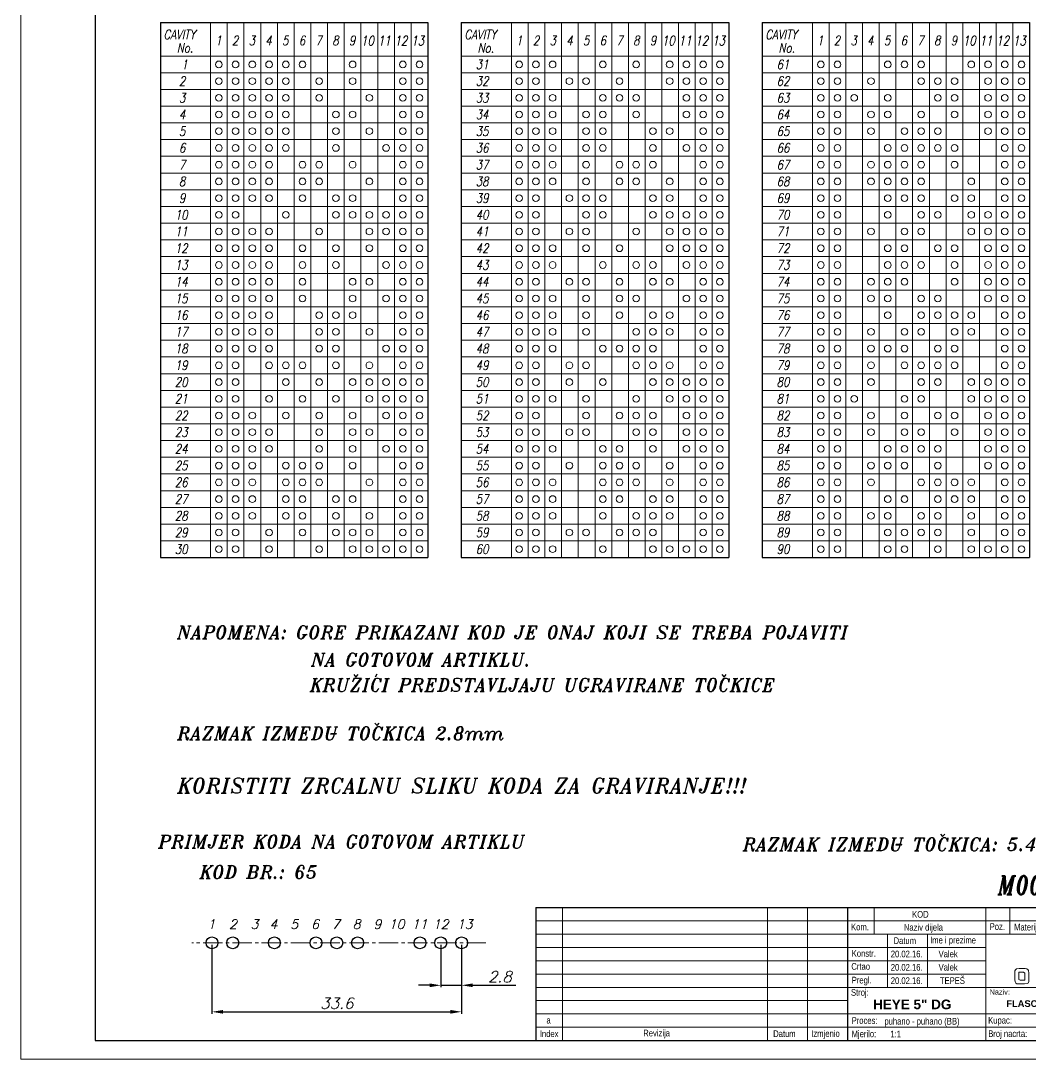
# Model space of a CAD drawing. Extents: x 62 to 476, y 19 to 439.
# Drawn here: x 62.2 to 334, y 19 to 298.5 of the extents above; entities that cross this region are included whole.
import ezdxf

# ---------------------------------------------------------------- set-up
doc = ezdxf.new("R2010")
doc.units = 0
doc.header["$LTSCALE"] = 7
doc.header["$MEASUREMENT"] = 0
doc.linetypes.add('CENTER2', pattern=[1.125, 0.75, -0.125, 0.125, -0.125])
doc.layers.get('0').update_dxf_attribs({"linetype": 'CONTINUOUS', "lineweight": 15})
for name, color, linetype, lineweight in [('1', 1, 'CENTER2', 15), ('3', 3, 'CONTINUOUS', 30), ('8', 253, 'CONTINUOUS', 15)]:
    doc.layers.add(name, color=color, linetype=linetype, lineweight=lineweight)
doc.styles.add('ITALICT', font='ITALICT.shx', dxfattribs={"width": 0.8, "height": 3})
doc.styles.add('NEW', font='italict.shx', dxfattribs={"height": 3})
doc.styles.get("Standard").update_dxf_attribs({"font": 'isocp.shx', "height": 3})
doc.styles.add('style2', font='swissc.ttf')
doc.dimstyles.get("Standard").update_dxf_attribs({"dimtxt": 3, "dimasz": 3, "dimexe": 0.5, "dimexo": 0.5, "dimgap": 0.8, "dimtad": 1, "dimdsep": 46, "dimtxsty": 'NEW', "dimcen": 0.09, "dimazin": 2, "dimtfac": 1, "dimtmove": 0, "dimatfit": 3, "dimfxl": 1, "dimtolj": 1, "dimtzin": 0, "dimarcsym": 0})

# ---------------------------------------------------------------- blocks, each defined once
blk = doc.blocks.new('*D10')
at = {"color": 0, "lineweight": -2, "transparency": 16777216}
for p, q in [((113.68, 49.78), (113.68, 31.22)), ((180.88, 49.78), (180.88, 31.22)), ((116.68, 31.72), (177.88, 31.72))]:
    blk.add_line(p, q, dxfattribs=at)
at = {"color": 0, "transparency": 16777216}
for points in [[(116.68, 32.22), (116.68, 31.22), (113.68, 31.72)], [(177.88, 32.22), (177.88, 31.22), (180.88, 31.72)]]:
    blk.add_solid(points, dxfattribs=at)
at = {"color": 0, "transparency": 16777216, "insert": (147.28, 34.02), "char_height": 3, "attachment_point": 5, "style": 'NEW'}
blk.add_mtext('\\A1;33.6', dxfattribs=at)
blk = doc.blocks.new('*D11')
at = {"color": 0, "lineweight": -2, "transparency": 16777216}
for p, q in [((175.28, 49.78), (175.28, 38.36)), ((180.88, 49.78), (180.88, 38.36)), ((172.28, 38.86), (169.28, 38.86)), ((175.28, 38.86), (180.88, 38.86)), ((183.88, 38.86), (195.48, 38.86))]:
    blk.add_line(p, q, dxfattribs=at)
at = {"color": 0, "transparency": 16777216}
for points in [[(172.28, 39.36), (172.28, 38.36), (175.28, 38.86)], [(183.88, 39.36), (183.88, 38.36), (180.88, 38.86)]]:
    blk.add_solid(points, dxfattribs=at)
at = {"color": 0, "transparency": 16777216, "insert": (191.18, 41.16), "char_height": 3, "attachment_point": 5, "style": 'NEW'}
blk.add_mtext('\\A1;2.8', dxfattribs=at)

msp = doc.modelspace()

# ---------------------------------------------------------------- linework, layer by layer
for p, q in [((62.216, 438.958), (62.216, 18.958)), ((145.58, 106.425), (145.666, 106.674)), ((145.58, 106.425), (147.091, 106.425)), ((145.623, 106.549), (147.131, 106.549)), ((145.666, 106.674), (147.17, 106.674)), ((147.17, 106.674), (147.091, 106.425)), ((297.801, 76.618), (297.887, 76.867)), ((297.801, 76.618), (299.312, 76.618)), ((297.844, 76.742), (299.351, 76.742)), ((297.887, 76.867), (299.391, 76.867)), ((299.391, 76.867), (299.312, 76.618)), ((208.067, 59.834), (208.067, 23.958)), ((263.203, 59.834), (263.203, 23.958)), ((273.966, 59.834), (273.966, 23.958)), ((291.904, 59.834), (291.904, 52.659)), ((322.04, 59.834), (322.04, 23.958)), ((328.498, 59.834), (328.498, 52.659)), ((200.891, 56.246), (354.216, 56.246)), ((354.216, 52.659), (200.891, 52.659)), ((295.492, 52.659), (295.492, 38.308)), ((306.255, 52.659), (306.255, 38.308)), ((200.891, 49.071), (322.04, 49.071)), ((200.891, 45.483), (322.04, 45.483)), ((200.891, 41.896), (322.04, 41.896)), ((200.891, 38.308), (354.216, 38.308)), ((284.729, 34.721), (200.891, 34.721)), ((200.891, 31.133), (354.216, 31.133)), ((200.891, 27.545), (354.216, 27.545)), ((62.216, 18.958), (359.216, 18.958))]:
    msp.add_line(p, q)
for centre in [(115.553, 286.732), (120.053, 286.732), (124.553, 286.732), (129.053, 286.732), (133.553, 286.732), (138.053, 286.732), (151.553, 286.732), (165.053, 286.732), (169.553, 286.732), (196.391, 286.732), (200.891, 286.732), (205.391, 286.732), (218.891, 286.732), (227.891, 286.732), (236.891, 286.732), (241.391, 286.732), (245.891, 286.732), (250.391, 286.732), (277.59, 286.732), (282.09, 286.732), (295.59, 286.732), (300.09, 286.732), (304.59, 286.732), (318.09, 286.732), (322.59, 286.732), (327.09, 286.732), (331.59, 286.732), (115.553, 282.232), (120.053, 282.232), (124.553, 282.232), (129.053, 282.232), (133.553, 282.232), (142.553, 282.232), (151.553, 282.232), (165.053, 282.232), (169.553, 282.232), (196.391, 282.232), (200.891, 282.232), (209.891, 282.232), (214.391, 282.232), (223.391, 282.232), (236.891, 282.232), (241.391, 282.232), (245.891, 282.232), (250.391, 282.232), (277.59, 282.232), (282.09, 282.232), (291.09, 282.232), (304.59, 282.232), (309.09, 282.232), (313.59, 282.232), (322.59, 282.232), (327.09, 282.232), (331.59, 282.232), (115.553, 277.732), (120.053, 277.732), (124.553, 277.732), (129.053, 277.732), (133.553, 277.732), (142.553, 277.732), (156.053, 277.732), (165.053, 277.732), (169.553, 277.732), (196.391, 277.732), (200.891, 277.732), (205.391, 277.732), (218.891, 277.732), (223.391, 277.732), (227.891, 277.732), (241.391, 277.732), (245.891, 277.732), (250.391, 277.732), (277.59, 277.732), (282.09, 277.732), (286.59, 277.732), (295.59, 277.732), (309.09, 277.732), (313.59, 277.732), (322.59, 277.732), (327.09, 277.732), (331.59, 277.732), (115.553, 273.232), (120.053, 273.232), (124.553, 273.232), (129.053, 273.232), (133.553, 273.232), (147.053, 273.232), (151.553, 273.232), (165.053, 273.232), (169.553, 273.232), (196.391, 273.232), (200.891, 273.232), (205.391, 273.232), (214.391, 273.232), (218.891, 273.232), (227.891, 273.232), (241.391, 273.232), (245.891, 273.232), (250.391, 273.232), (277.59, 273.232), (282.09, 273.232), (291.09, 273.232), (295.59, 273.232), (304.59, 273.232), (313.59, 273.232), (322.59, 273.232), (327.09, 273.232), (331.59, 273.232), (115.553, 268.732), (120.053, 268.732), (124.553, 268.732), (129.053, 268.732), (133.553, 268.732), (147.053, 268.732), (156.053, 268.732), (165.053, 268.732), (169.553, 268.732), (196.391, 268.732), (200.891, 268.732), (205.391, 268.732), (214.391, 268.732), (218.891, 268.732), (232.391, 268.732), (236.891, 268.732), (245.891, 268.732), (250.391, 268.732), (277.59, 268.732), (282.09, 268.732), (291.09, 268.732), (300.09, 268.732), (304.59, 268.732), (309.09, 268.732), (322.59, 268.732), (327.09, 268.732), (331.59, 268.732), (115.553, 264.232), (120.053, 264.232), (124.553, 264.232), (129.053, 264.232), (133.553, 264.232), (147.053, 264.232), (160.553, 264.232), (165.053, 264.232), (169.553, 264.232), (196.391, 264.232), (200.891, 264.232), (205.391, 264.232), (214.391, 264.232), (218.891, 264.232), (232.391, 264.232), (241.391, 264.232), (245.891, 264.232), (250.391, 264.232), (277.59, 264.232), (282.09, 264.232), (295.59, 264.232), (300.09, 264.232), (304.59, 264.232), (309.09, 264.232), (313.59, 264.232), (327.09, 264.232), (331.59, 264.232), (115.553, 259.732), (120.053, 259.732), (124.553, 259.732), (129.053, 259.732), (138.053, 259.732), (142.553, 259.732), (151.553, 259.732), (165.053, 259.732), (169.553, 259.732), (196.391, 259.732), (200.891, 259.732), (205.391, 259.732), (214.391, 259.732), (223.391, 259.732), (227.891, 259.732), (232.391, 259.732), (245.891, 259.732), (250.391, 259.732), (277.59, 259.732), (282.09, 259.732), (291.09, 259.732), (295.59, 259.732), (300.09, 259.732), (304.59, 259.732), (313.59, 259.732), (327.09, 259.732), (331.59, 259.732), (115.553, 255.232), (120.053, 255.232), (124.553, 255.232), (129.053, 255.232), (138.053, 255.232), (142.553, 255.232), (156.053, 255.232), (165.053, 255.232), (169.553, 255.232), (196.391, 255.232), (200.891, 255.232), (205.391, 255.232), (214.391, 255.232), (223.391, 255.232), (227.891, 255.232), (236.891, 255.232), (245.891, 255.232), (250.391, 255.232), (277.59, 255.232), (282.09, 255.232), (291.09, 255.232), (295.59, 255.232), (300.09, 255.232), (304.59, 255.232), (318.09, 255.232), (327.09, 255.232), (331.59, 255.232), (115.553, 250.732), (120.053, 250.732), (124.553, 250.732), (129.053, 250.732), (138.053, 250.732), (147.053, 250.732), (151.553, 250.732), (165.053, 250.732), (169.553, 250.732), (196.391, 250.732), (200.891, 250.732), (209.891, 250.732), (214.391, 250.732), (218.891, 250.732), (232.391, 250.732), (236.891, 250.732), (245.891, 250.732), (250.391, 250.732), (277.59, 250.732), (282.09, 250.732), (295.59, 250.732), (300.09, 250.732), (304.59, 250.732), (313.59, 250.732), (318.09, 250.732), (327.09, 250.732), (331.59, 250.732), (115.553, 246.232), (120.053, 246.232), (133.553, 246.232), (147.053, 246.232), (151.553, 246.232), (156.053, 246.232), (160.553, 246.232), (165.053, 246.232), (169.553, 246.232), (196.391, 246.232), (200.891, 246.232), (214.391, 246.232), (218.891, 246.232), (232.391, 246.232), (236.891, 246.232), (241.391, 246.232), (245.891, 246.232), (250.391, 246.232), (277.59, 246.232), (282.09, 246.232), (295.59, 246.232), (304.59, 246.232), (309.09, 246.232), (318.09, 246.232), (322.59, 246.232), (327.09, 246.232), (331.59, 246.232), (115.553, 241.732), (120.053, 241.732), (124.553, 241.732), (129.053, 241.732), (142.553, 241.732), (156.053, 241.732), (160.553, 241.732), (165.053, 241.732), (169.553, 241.732), (196.391, 241.732), (200.891, 241.732), (209.891, 241.732), (214.391, 241.732), (227.891, 241.732), (236.891, 241.732), (241.391, 241.732), (245.891, 241.732), (250.391, 241.732), (277.59, 241.732), (282.09, 241.732), (291.09, 241.732), (300.09, 241.732), (304.59, 241.732), (318.09, 241.732), (322.59, 241.732), (327.09, 241.732), (331.59, 241.732), (115.553, 237.232), (120.053, 237.232), (124.553, 237.232), (129.053, 237.232), (138.053, 237.232), (147.053, 237.232), (156.053, 237.232), (165.053, 237.232), (169.553, 237.232), (196.391, 237.232), (200.891, 237.232), (205.391, 237.232), (214.391, 237.232), (223.391, 237.232), (236.891, 237.232), (241.391, 237.232), (245.891, 237.232), (250.391, 237.232), (277.59, 237.232), (282.09, 237.232), (295.59, 237.232), (300.09, 237.232), (309.09, 237.232), (313.59, 237.232), (322.59, 237.232), (327.09, 237.232), (331.59, 237.232), (115.553, 232.732), (120.053, 232.732), (124.553, 232.732), (129.053, 232.732), (138.053, 232.732), (147.053, 232.732), (160.553, 232.732), (165.053, 232.732), (169.553, 232.732), (196.391, 232.732), (200.891, 232.732), (205.391, 232.732), (218.891, 232.732), (227.891, 232.732), (232.391, 232.732), (241.391, 232.732), (245.891, 232.732), (250.391, 232.732), (277.59, 232.732), (282.09, 232.732), (295.59, 232.732), (300.09, 232.732), (304.59, 232.732), (313.59, 232.732), (322.59, 232.732), (327.09, 232.732), (331.59, 232.732), (115.553, 228.232), (120.053, 228.232), (124.553, 228.232), (129.053, 228.232), (138.053, 228.232), (151.553, 228.232), (156.053, 228.232), (165.053, 228.232), (169.553, 228.232), (196.391, 228.232), (200.891, 228.232), (209.891, 228.232), (214.391, 228.232), (223.391, 228.232), (232.391, 228.232), (236.891, 228.232), (245.891, 228.232), (250.391, 228.232), (277.59, 228.232), (282.09, 228.232), (291.09, 228.232), (295.59, 228.232), (300.09, 228.232), (313.59, 228.232), (322.59, 228.232), (327.09, 228.232), (331.59, 228.232), (115.553, 223.732), (120.053, 223.732), (124.553, 223.732), (129.053, 223.732), (138.053, 223.732), (151.553, 223.732), (160.553, 223.732), (165.053, 223.732), (169.553, 223.732), (196.391, 223.732), (200.891, 223.732), (205.391, 223.732), (214.391, 223.732), (223.391, 223.732), (227.891, 223.732), (241.391, 223.732), (245.891, 223.732), (250.391, 223.732), (277.59, 223.732), (282.09, 223.732), (291.09, 223.732), (295.59, 223.732), (304.59, 223.732), (309.09, 223.732), (322.59, 223.732), (327.09, 223.732), (331.59, 223.732), (115.553, 219.232), (120.053, 219.232), (124.553, 219.232), (129.053, 219.232), (142.553, 219.232), (147.053, 219.232), (151.553, 219.232), (165.053, 219.232), (169.553, 219.232), (196.391, 219.232), (200.891, 219.232), (205.391, 219.232), (214.391, 219.232), (223.391, 219.232), (232.391, 219.232), (236.891, 219.232), (245.891, 219.232), (250.391, 219.232), (277.59, 219.232), (282.09, 219.232), (295.59, 219.232), (304.59, 219.232), (309.09, 219.232), (313.59, 219.232), (318.09, 219.232), (327.09, 219.232), (331.59, 219.232), (115.553, 214.732), (120.053, 214.732), (124.553, 214.732), (129.053, 214.732), (142.553, 214.732), (147.053, 214.732), (156.053, 214.732), (165.053, 214.732), (169.553, 214.732), (196.391, 214.732), (200.891, 214.732), (205.391, 214.732), (214.391, 214.732), (227.891, 214.732), (232.391, 214.732), (236.891, 214.732), (245.891, 214.732), (250.391, 214.732), (277.59, 214.732), (282.09, 214.732), (291.09, 214.732), (300.09, 214.732), (304.59, 214.732), (313.59, 214.732), (318.09, 214.732), (327.09, 214.732), (331.59, 214.732), (115.553, 210.232), (120.053, 210.232), (124.553, 210.232), (129.053, 210.232), (142.553, 210.232), (147.053, 210.232), (160.553, 210.232), (165.053, 210.232), (169.553, 210.232), (196.391, 210.232), (200.891, 210.232), (205.391, 210.232), (218.891, 210.232), (223.391, 210.232), (227.891, 210.232), (232.391, 210.232), (245.891, 210.232), (250.391, 210.232), (277.59, 210.232), (282.09, 210.232), (291.09, 210.232), (295.59, 210.232), (300.09, 210.232), (309.09, 210.232), (313.59, 210.232), (327.09, 210.232), (331.59, 210.232), (115.553, 205.732), (120.053, 205.732), (129.053, 205.732), (133.553, 205.732), (138.053, 205.732), (147.053, 205.732), (156.053, 205.732), (165.053, 205.732), (169.553, 205.732), (196.391, 205.732), (200.891, 205.732), (209.891, 205.732), (214.391, 205.732), (227.891, 205.732), (232.391, 205.732), (236.891, 205.732), (245.891, 205.732), (250.391, 205.732), (277.59, 205.732), (282.09, 205.732), (291.09, 205.732), (300.09, 205.732), (304.59, 205.732), (309.09, 205.732), (313.59, 205.732), (327.09, 205.732), (331.59, 205.732), (115.553, 201.232), (120.053, 201.232), (133.553, 201.232), (142.553, 201.232), (151.553, 201.232), (156.053, 201.232), (160.553, 201.232), (165.053, 201.232), (169.553, 201.232), (196.391, 201.232), (200.891, 201.232), (209.891, 201.232), (218.891, 201.232), (232.391, 201.232), (236.891, 201.232), (241.391, 201.232), (245.891, 201.232), (250.391, 201.232), (277.59, 201.232), (282.09, 201.232), (291.09, 201.232), (304.59, 201.232), (309.09, 201.232), (318.09, 201.232), (322.59, 201.232), (327.09, 201.232), (331.59, 201.232), (115.553, 196.732), (120.053, 196.732), (129.053, 196.732), (138.053, 196.732), (147.053, 196.732), (156.053, 196.732), (160.553, 196.732), (165.053, 196.732), (169.553, 196.732), (196.391, 196.732), (200.891, 196.732), (205.391, 196.732), (214.391, 196.732), (227.891, 196.732), (236.891, 196.732), (241.391, 196.732), (245.891, 196.732), (250.391, 196.732), (277.59, 196.732), (282.09, 196.732), (286.59, 196.732), (300.09, 196.732), (304.59, 196.732), (318.09, 196.732), (322.59, 196.732), (327.09, 196.732), (331.59, 196.732), (115.553, 192.232), (120.053, 192.232), (124.553, 192.232), (133.553, 192.232), (142.553, 192.232), (151.553, 192.232), (160.553, 192.232), (165.053, 192.232), (169.553, 192.232), (196.391, 192.232), (200.891, 192.232), (214.391, 192.232), (223.391, 192.232), (227.891, 192.232), (232.391, 192.232), (241.391, 192.232), (245.891, 192.232), (250.391, 192.232), (277.59, 192.232), (282.09, 192.232), (291.09, 192.232), (300.09, 192.232), (309.09, 192.232), (313.59, 192.232), (322.59, 192.232), (327.09, 192.232), (331.59, 192.232), (115.553, 187.732), (120.053, 187.732), (124.553, 187.732), (129.053, 187.732), (142.553, 187.732), (151.553, 187.732), (156.053, 187.732), (165.053, 187.732), (169.553, 187.732), (196.391, 187.732), (200.891, 187.732), (209.891, 187.732), (214.391, 187.732), (227.891, 187.732), (232.391, 187.732), (241.391, 187.732), (245.891, 187.732), (250.391, 187.732), (277.59, 187.732), (282.09, 187.732), (291.09, 187.732), (300.09, 187.732), (304.59, 187.732), (313.59, 187.732), (322.59, 187.732), (327.09, 187.732), (331.59, 187.732), (115.553, 183.232), (120.053, 183.232), (124.553, 183.232), (129.053, 183.232), (142.553, 183.232), (151.553, 183.232), (160.553, 183.232), (165.053, 183.232), (169.553, 183.232), (196.391, 183.232), (200.891, 183.232), (205.391, 183.232), (218.891, 183.232), (223.391, 183.232), (232.391, 183.232), (241.391, 183.232), (245.891, 183.232), (250.391, 183.232), (277.59, 183.232), (282.09, 183.232), (295.59, 183.232), (300.09, 183.232), (304.59, 183.232), (309.09, 183.232), (322.59, 183.232), (327.09, 183.232), (331.59, 183.232), (115.553, 178.732), (120.053, 178.732), (124.553, 178.732), (133.553, 178.732), (138.053, 178.732), (142.553, 178.732), (151.553, 178.732), (165.053, 178.732), (169.553, 178.732), (196.391, 178.732), (200.891, 178.732), (209.891, 178.732), (218.891, 178.732), (223.391, 178.732), (227.891, 178.732), (236.891, 178.732), (245.891, 178.732), (250.391, 178.732), (277.59, 178.732), (282.09, 178.732), (291.09, 178.732), (295.59, 178.732), (300.09, 178.732), (309.09, 178.732), (322.59, 178.732), (327.09, 178.732), (331.59, 178.732), (115.553, 174.232), (120.053, 174.232), (124.553, 174.232), (133.553, 174.232), (138.053, 174.232), (142.553, 174.232), (156.053, 174.232), (165.053, 174.232), (169.553, 174.232), (196.391, 174.232), (200.891, 174.232), (205.391, 174.232), (218.891, 174.232), (223.391, 174.232), (227.891, 174.232), (236.891, 174.232), (245.891, 174.232), (250.391, 174.232), (277.59, 174.232), (282.09, 174.232), (291.09, 174.232), (304.59, 174.232), (309.09, 174.232), (313.59, 174.232), (318.09, 174.232), (327.09, 174.232), (331.59, 174.232), (115.553, 169.732), (120.053, 169.732), (124.553, 169.732), (133.553, 169.732), (138.053, 169.732), (147.053, 169.732), (151.553, 169.732), (165.053, 169.732), (169.553, 169.732), (196.391, 169.732), (200.891, 169.732), (205.391, 169.732), (218.891, 169.732), (223.391, 169.732), (232.391, 169.732), (236.891, 169.732), (245.891, 169.732), (250.391, 169.732), (277.59, 169.732), (282.09, 169.732), (295.59, 169.732), (300.09, 169.732), (309.09, 169.732), (313.59, 169.732), (318.09, 169.732), (327.09, 169.732), (331.59, 169.732), (115.553, 165.232), (120.053, 165.232), (124.553, 165.232), (133.553, 165.232), (138.053, 165.232), (147.053, 165.232), (156.053, 165.232), (165.053, 165.232), (169.553, 165.232), (196.391, 165.232), (200.891, 165.232), (205.391, 165.232), (218.891, 165.232), (227.891, 165.232), (232.391, 165.232), (236.891, 165.232), (245.891, 165.232), (250.391, 165.232), (277.59, 165.232), (282.09, 165.232), (291.09, 165.232), (295.59, 165.232), (304.59, 165.232), (309.09, 165.232), (318.09, 165.232), (327.09, 165.232), (331.59, 165.232), (115.553, 160.732), (120.053, 160.732), (129.053, 160.732), (138.053, 160.732), (147.053, 160.732), (151.553, 160.732), (156.053, 160.732), (165.053, 160.732), (169.553, 160.732), (196.391, 160.732), (200.891, 160.732), (209.891, 160.732), (214.391, 160.732), (223.391, 160.732), (227.891, 160.732), (232.391, 160.732), (245.891, 160.732), (250.391, 160.732), (277.59, 160.732), (282.09, 160.732), (295.59, 160.732), (300.09, 160.732), (304.59, 160.732), (309.09, 160.732), (318.09, 160.732), (327.09, 160.732), (331.59, 160.732), (115.553, 156.232), (120.053, 156.232), (129.053, 156.232), (142.553, 156.232), (151.553, 156.232), (156.053, 156.232), (160.553, 156.232), (165.053, 156.232), (169.553, 156.232), (196.391, 156.232), (200.891, 156.232), (205.391, 156.232), (218.891, 156.232), (232.391, 156.232), (236.891, 156.232), (241.391, 156.232), (245.891, 156.232), (250.391, 156.232), (277.59, 156.232), (282.09, 156.232), (295.59, 156.232), (300.09, 156.232), (309.09, 156.232), (318.09, 156.232), (322.59, 156.232), (327.09, 156.232), (331.59, 156.232)]:
    msp.add_circle(centre, 0.9)
for points in [[(332.442, 39.229), (332.442, 39.229), (330.888, 39.229), (330.888, 39.229), (330.888, 39.229), (330.756, 39.229), (329.809, 39.285), (329.809, 40.434), (329.809, 40.434), (329.809, 40.434), (329.809, 42.19), (329.809, 42.19), (329.809, 42.19), (329.809, 42.19), (329.809, 43.34), (330.958, 43.34), (330.958, 43.34), (330.958, 43.34), (332.505, 43.34), (332.505, 43.34), (332.505, 43.34), (332.637, 43.34), (333.585, 43.277), (333.585, 42.127), (333.585, 42.127), (333.585, 42.127), (333.585, 40.379), (333.585, 40.379), (333.585, 40.379), (333.585, 40.379), (333.592, 39.229), (332.442, 39.229)], [(332.54, 41.891), (332.54, 41.891), (332.54, 42.364), (332.136, 42.364), (332.136, 42.364), (332.136, 42.364), (330.986, 42.364), (330.986, 42.364), (330.986, 42.364), (330.986, 42.364), (330.854, 42.357), (330.854, 42.225), (330.854, 42.225), (330.854, 42.225), (330.854, 40.741), (330.854, 40.741), (330.854, 40.741), (330.854, 40.741), (330.854, 40.274), (331.258, 40.274), (331.258, 40.274), (331.258, 40.274), (332.407, 40.274), (332.407, 40.274), (332.407, 40.274), (332.407, 40.274), (332.54, 40.274), (332.54, 40.407), (332.54, 40.407), (332.54, 40.407), (332.54, 41.891), (332.54, 41.891)]]:
    msp.add_open_spline(points, degree=3, knots=[0, 0, 0, 0, 0.125, 0.125, 0.125, 0.1875, 0.25, 0.25, 0.25, 0.3125, 0.375, 0.375, 0.375, 0.4375, 0.5, 0.5, 0.5, 0.5625, 0.625, 0.625, 0.625, 0.6875, 0.75, 0.75, 0.75, 0.8125, 0.875, 0.875, 0.875, 0.9375, 1, 1, 1, 1])
at = {"layer": '1'}
msp.add_line((187.436, 50.284), (108.277, 50.284), dxfattribs=at)
at = {"layer": '3'}
for p, q in [((82.216, 433.958), (82.216, 23.958)), ((99.799, 297.982), (99.799, 153.982)), ((99.799, 297.982), (171.799, 297.982)), ((171.799, 297.982), (171.799, 153.982)), ((180.799, 297.982), (180.799, 153.982)), ((180.799, 297.982), (252.799, 297.982)), ((252.799, 297.982), (252.799, 153.982)), ((261.799, 297.982), (261.799, 153.982)), ((261.799, 297.982), (333.799, 297.982)), ((333.799, 297.982), (333.799, 153.982)), ((99.799, 153.982), (171.799, 153.982)), ((180.799, 153.982), (252.799, 153.982)), ((261.799, 153.982), (333.799, 153.982)), ((200.891, 59.834), (354.216, 59.834)), ((200.891, 59.834), (200.891, 23.958)), ((284.729, 59.834), (284.729, 23.958)), ((82.216, 23.958), (354.216, 23.958)), ((200.891, 23.958), (354.216, 23.958)), ((200.891, 23.958), (354.216, 23.958)), ((203.141, 23.958), (354.216, 23.958))]:
    msp.add_line(p, q, dxfattribs=at)
for centre in [(113.679, 50.284), (119.279, 50.284), (130.479, 50.284), (141.679, 50.284), (147.279, 50.284), (152.879, 50.284), (169.679, 50.284), (175.279, 50.284), (180.879, 50.284)]:
    msp.add_circle(centre, 1.6, dxfattribs=at)
at = {"layer": '8'}
for p, q in [((113.299, 297.982), (113.299, 153.982)), ((117.799, 297.982), (117.799, 153.982)), ((122.299, 297.982), (122.299, 153.982)), ((126.799, 297.982), (126.799, 153.982)), ((131.299, 297.982), (131.299, 153.982)), ((135.799, 297.982), (135.799, 153.982)), ((140.299, 297.982), (140.299, 153.982)), ((144.799, 297.982), (144.799, 153.982)), ((149.299, 297.982), (149.299, 153.982)), ((153.799, 297.982), (153.799, 153.982)), ((158.299, 297.982), (158.299, 153.982)), ((162.799, 297.982), (162.799, 153.982)), ((167.299, 297.982), (167.299, 153.982)), ((194.299, 297.982), (194.299, 153.982)), ((198.799, 297.982), (198.799, 153.982)), ((203.299, 297.982), (203.299, 153.982)), ((207.799, 297.982), (207.799, 153.982)), ((212.299, 297.982), (212.299, 153.982)), ((216.799, 297.982), (216.799, 153.982)), ((221.299, 297.982), (221.299, 153.982)), ((225.799, 297.982), (225.799, 153.982)), ((230.299, 297.982), (230.299, 153.982)), ((234.799, 297.982), (234.799, 153.982)), ((239.299, 297.982), (239.299, 153.982)), ((243.799, 297.982), (243.799, 153.982)), ((248.299, 297.982), (248.299, 153.982)), ((275.299, 297.982), (275.299, 153.982)), ((279.799, 297.982), (279.799, 153.982)), ((284.299, 297.982), (284.299, 153.982)), ((288.799, 297.982), (288.799, 153.982)), ((293.299, 297.982), (293.299, 153.982)), ((297.799, 297.982), (297.799, 153.982)), ((302.299, 297.982), (302.299, 153.982)), ((306.799, 297.982), (306.799, 153.982)), ((311.299, 297.982), (311.299, 153.982)), ((315.799, 297.982), (315.799, 153.982)), ((320.299, 297.982), (320.299, 153.982)), ((324.799, 297.982), (324.799, 153.982)), ((329.299, 297.982), (329.299, 153.982)), ((99.799, 288.982), (171.799, 288.982)), ((180.799, 288.982), (252.799, 288.982)), ((261.799, 288.982), (333.799, 288.982)), ((99.799, 284.482), (171.799, 284.482)), ((180.799, 284.482), (252.799, 284.482)), ((261.799, 284.482), (333.799, 284.482)), ((99.799, 279.982), (171.799, 279.982)), ((180.799, 279.982), (252.799, 279.982)), ((261.799, 279.982), (333.799, 279.982)), ((99.799, 275.482), (167.299, 275.482)), ((99.799, 275.482), (171.799, 275.482)), ((180.799, 275.482), (252.799, 275.482)), ((180.799, 275.482), (248.299, 275.482)), ((261.799, 275.482), (329.299, 275.482)), ((261.799, 275.482), (333.799, 275.482)), ((99.799, 270.982), (167.299, 270.982)), ((99.799, 270.982), (171.799, 270.982)), ((180.799, 270.982), (252.799, 270.982)), ((180.799, 270.982), (248.299, 270.982)), ((261.799, 270.982), (329.299, 270.982)), ((261.799, 270.982), (333.799, 270.982)), ((99.799, 266.482), (167.299, 266.482)), ((99.799, 266.482), (171.799, 266.482)), ((180.799, 266.482), (252.799, 266.482)), ((180.799, 266.482), (248.299, 266.482)), ((261.799, 266.482), (329.299, 266.482)), ((261.799, 266.482), (333.799, 266.482)), ((99.799, 261.982), (167.299, 261.982)), ((99.799, 261.982), (171.799, 261.982)), ((180.799, 261.982), (252.799, 261.982)), ((180.799, 261.982), (248.299, 261.982)), ((261.799, 261.982), (329.299, 261.982)), ((261.799, 261.982), (333.799, 261.982)), ((99.799, 257.482), (167.299, 257.482)), ((99.799, 257.482), (171.799, 257.482)), ((180.799, 257.482), (252.799, 257.482)), ((180.799, 257.482), (248.299, 257.482)), ((261.799, 257.482), (329.299, 257.482)), ((261.799, 257.482), (333.799, 257.482)), ((99.799, 252.982), (167.299, 252.982)), ((99.799, 252.982), (171.799, 252.982)), ((180.799, 252.982), (252.799, 252.982)), ((180.799, 252.982), (248.299, 252.982)), ((261.799, 252.982), (329.299, 252.982)), ((261.799, 252.982), (333.799, 252.982)), ((99.799, 248.482), (167.299, 248.482)), ((99.799, 248.482), (171.799, 248.482)), ((180.799, 248.482), (252.799, 248.482)), ((180.799, 248.482), (248.299, 248.482)), ((261.799, 248.482), (329.299, 248.482)), ((261.799, 248.482), (333.799, 248.482)), ((99.799, 243.982), (167.299, 243.982)), ((99.799, 243.982), (171.799, 243.982)), ((180.799, 243.982), (252.799, 243.982)), ((180.799, 243.982), (248.299, 243.982)), ((261.799, 243.982), (333.799, 243.982)), ((261.799, 243.982), (329.299, 243.982)), ((99.799, 239.482), (167.299, 239.482)), ((99.799, 239.482), (171.799, 239.482)), ((180.799, 239.482), (252.799, 239.482)), ((180.799, 239.482), (248.299, 239.482)), ((261.799, 239.482), (333.799, 239.482)), ((261.799, 239.482), (329.299, 239.482)), ((99.799, 234.982), (167.299, 234.982)), ((99.799, 234.982), (171.799, 234.982)), ((180.799, 234.982), (252.799, 234.982)), ((180.799, 234.982), (248.299, 234.982)), ((261.799, 234.982), (329.299, 234.982)), ((261.799, 234.982), (333.799, 234.982)), ((99.799, 230.482), (167.299, 230.482)), ((99.799, 230.482), (171.799, 230.482)), ((180.799, 230.482), (252.799, 230.482)), ((180.799, 230.482), (248.299, 230.482)), ((261.799, 230.482), (329.299, 230.482)), ((261.799, 230.482), (333.799, 230.482)), ((99.799, 225.982), (167.299, 225.982)), ((99.799, 225.982), (171.799, 225.982)), ((180.799, 225.982), (252.799, 225.982)), ((180.799, 225.982), (248.299, 225.982)), ((261.799, 225.982), (329.299, 225.982)), ((261.799, 225.982), (333.799, 225.982)), ((99.799, 221.482), (167.299, 221.482)), ((99.799, 221.482), (171.799, 221.482)), ((180.799, 221.482), (252.799, 221.482)), ((180.799, 221.482), (248.299, 221.482)), ((261.799, 221.482), (329.299, 221.482)), ((261.799, 221.482), (333.799, 221.482)), ((99.799, 216.982), (171.799, 216.982)), ((180.799, 216.982), (252.799, 216.982)), ((261.799, 216.982), (333.799, 216.982)), ((99.799, 212.482), (167.299, 212.482)), ((99.799, 212.482), (171.799, 212.482)), ((180.799, 212.482), (252.799, 212.482)), ((180.799, 212.482), (248.299, 212.482)), ((261.799, 212.482), (329.299, 212.482)), ((261.799, 212.482), (333.799, 212.482)), ((99.799, 207.982), (167.299, 207.982)), ((99.799, 207.982), (171.799, 207.982)), ((180.799, 207.982), (252.799, 207.982)), ((180.799, 207.982), (248.299, 207.982)), ((261.799, 207.982), (329.299, 207.982)), ((261.799, 207.982), (333.799, 207.982)), ((99.799, 203.482), (167.299, 203.482)), ((99.799, 203.482), (171.799, 203.482)), ((180.799, 203.482), (252.799, 203.482)), ((180.799, 203.482), (248.299, 203.482)), ((261.799, 203.482), (329.299, 203.482)), ((261.799, 203.482), (333.799, 203.482)), ((99.799, 198.982), (167.299, 198.982)), ((99.799, 198.982), (171.799, 198.982)), ((180.799, 198.982), (252.799, 198.982)), ((180.799, 198.982), (248.299, 198.982)), ((261.799, 198.982), (333.799, 198.982)), ((261.799, 198.982), (329.299, 198.982)), ((99.799, 194.482), (167.299, 194.482)), ((99.799, 194.482), (171.799, 194.482)), ((180.799, 194.482), (252.799, 194.482)), ((180.799, 194.482), (248.299, 194.482)), ((261.799, 194.482), (333.799, 194.482)), ((261.799, 194.482), (329.299, 194.482)), ((99.799, 189.982), (167.299, 189.982)), ((99.799, 189.982), (171.799, 189.982)), ((180.799, 189.982), (252.799, 189.982)), ((180.799, 189.982), (248.299, 189.982)), ((261.799, 189.982), (333.799, 189.982)), ((261.799, 189.982), (329.299, 189.982)), ((99.799, 185.482), (171.799, 185.482)), ((180.799, 185.482), (252.799, 185.482)), ((261.799, 185.482), (333.799, 185.482)), ((99.799, 180.982), (167.299, 180.982)), ((99.799, 180.982), (171.799, 180.982)), ((180.799, 180.982), (252.799, 180.982)), ((180.799, 180.982), (248.299, 180.982)), ((261.799, 180.982), (329.299, 180.982)), ((261.799, 180.982), (333.799, 180.982)), ((99.799, 176.482), (171.799, 176.482)), ((99.799, 176.482), (162.799, 176.482)), ((180.799, 176.482), (243.799, 176.482)), ((180.799, 176.482), (252.799, 176.482)), ((261.799, 176.482), (333.799, 176.482)), ((261.799, 176.482), (324.799, 176.482)), ((99.799, 171.982), (167.299, 171.982)), ((99.799, 171.982), (171.799, 171.982)), ((180.799, 171.982), (252.799, 171.982)), ((180.799, 171.982), (248.299, 171.982)), ((261.799, 171.982), (329.299, 171.982)), ((261.799, 171.982), (333.799, 171.982)), ((99.799, 167.482), (167.299, 167.482)), ((99.799, 167.482), (171.799, 167.482)), ((180.799, 167.482), (252.799, 167.482)), ((180.799, 167.482), (248.299, 167.482)), ((261.799, 167.482), (333.799, 167.482)), ((261.799, 167.482), (329.299, 167.482)), ((99.799, 162.982), (167.299, 162.982)), ((99.799, 162.982), (171.799, 162.982)), ((180.799, 162.982), (252.799, 162.982)), ((180.799, 162.982), (248.299, 162.982)), ((261.799, 162.982), (333.799, 162.982)), ((261.799, 162.982), (329.299, 162.982)), ((99.799, 158.482), (171.799, 158.482)), ((180.799, 158.482), (252.799, 158.482)), ((261.799, 158.482), (333.799, 158.482))]:
    msp.add_line(p, q, dxfattribs=at)

# ---------------------------------------------------------------- texts
at = {"style": 'ITALICT', "width": 0.8}
for s, height, p in [('CAVITY', 2.52, (100.65, 293.507)), ('1', 2.52, (114.553, 291.89)), ('2', 2.52, (119.053, 291.89)), ('3', 2.52, (123.553, 291.89)), ('4', 2.52, (128.053, 291.89)), ('5', 2.52, (132.553, 291.89)), ('6', 2.52, (137.053, 291.89)), ('7', 2.52, (141.553, 291.89)), ('8', 2.52, (146.053, 291.89)), ('9', 2.52, (150.553, 291.89)), ('10', 2.52, (153.83, 291.852)), ('11', 2.52, (158.33, 291.852)), ('12', 2.52, (162.83, 291.852)), ('13', 2.52, (167.33, 291.852)), ('CAVITY', 2.52, (181.65, 293.507)), ('1', 2.52, (195.553, 291.89)), ('2', 2.52, (200.053, 291.89)), ('3', 2.52, (204.553, 291.89)), ('4', 2.52, (209.053, 291.89)), ('5', 2.52, (213.553, 291.89)), ('6', 2.52, (218.053, 291.89)), ('7', 2.52, (222.553, 291.89)), ('8', 2.52, (227.053, 291.89)), ('9', 2.52, (231.553, 291.89)), ('10', 2.52, (234.83, 291.852)), ('11', 2.52, (239.33, 291.852)), ('12', 2.52, (243.83, 291.852)), ('13', 2.52, (248.33, 291.852)), ('CAVITY', 2.52, (262.65, 293.507)), ('1', 2.52, (276.553, 291.89)), ('2', 2.52, (281.053, 291.89)), ('3', 2.52, (285.553, 291.89)), ('4', 2.52, (290.053, 291.89)), ('5', 2.52, (294.553, 291.89)), ('6', 2.52, (299.053, 291.89)), ('7', 2.52, (303.553, 291.89)), ('8', 2.52, (308.053, 291.89)), ('9', 2.52, (312.553, 291.89)), ('10', 2.52, (315.83, 291.852)), ('11', 2.52, (320.33, 291.852)), ('12', 2.52, (324.83, 291.852)), ('13', 2.52, (329.33, 291.852)), ('No.', 2.52, (104.202, 289.932)), ('No.', 2.52, (185.202, 289.932)), ('No.', 2.52, (266.202, 289.932)), ('31', 2.52, (184.684, 285.472)), ('61', 2.52, (265.684, 285.472)), ('2', 2.52, (104.801, 280.972)), ('32', 2.52, (184.684, 280.972)), ('62', 2.52, (265.684, 280.972)), ('3', 2.52, (104.801, 276.472)), ('33', 2.52, (184.684, 276.472)), ('63', 2.52, (265.684, 276.472)), ('4', 2.52, (104.801, 271.972)), ('34', 2.52, (184.684, 271.972)), ('64', 2.52, (265.684, 271.972)), ('5', 2.52, (104.801, 267.472)), ('35', 2.52, (184.684, 267.472)), ('65', 2.52, (265.684, 267.472)), ('6', 2.52, (104.801, 262.972)), ('36', 2.52, (184.684, 262.972)), ('66', 2.52, (265.684, 262.972)), ('7', 2.52, (104.801, 258.472)), ('37', 2.52, (184.684, 258.472)), ('67', 2.52, (265.684, 258.472)), ('8', 2.52, (104.801, 253.972)), ('38', 2.52, (184.684, 253.972)), ('68', 2.52, (265.684, 253.972)), ('9', 2.52, (104.801, 249.472)), ('39', 2.52, (184.684, 249.472)), ('69', 2.52, (265.684, 249.472)), ('10', 2.52, (103.684, 244.972)), ('40', 2.52, (184.684, 244.972)), ('70', 2.52, (265.684, 244.972)), ('11', 2.52, (103.684, 240.472)), ('41', 2.52, (184.684, 240.472)), ('71', 2.52, (265.684, 240.472)), ('12', 2.52, (103.684, 235.972)), ('42', 2.52, (184.684, 235.972)), ('72', 2.52, (265.684, 235.972)), ('13', 2.52, (103.684, 231.472)), ('43', 2.52, (184.684, 231.472)), ('73', 2.52, (265.684, 231.472)), ('14', 2.52, (103.684, 226.972)), ('44', 2.52, (184.684, 226.972)), ('74', 2.52, (265.684, 226.972)), ('15', 2.52, (103.684, 222.472)), ('45', 2.52, (184.684, 222.472)), ('75', 2.52, (265.684, 222.472)), ('16', 2.52, (103.684, 217.972)), ('46', 2.52, (184.684, 217.972)), ('76', 2.52, (265.684, 217.972)), ('17', 2.52, (103.684, 213.472)), ('47', 2.52, (184.684, 213.472)), ('77', 2.52, (265.684, 213.472)), ('18', 2.52, (103.684, 208.972)), ('48', 2.52, (184.684, 208.972)), ('78', 2.52, (265.684, 208.972)), ('19', 2.52, (103.684, 204.472)), ('49', 2.52, (184.684, 204.472)), ('79', 2.52, (265.684, 204.472)), ('20', 2.52, (103.684, 199.972)), ('50', 2.52, (184.684, 199.972)), ('80', 2.52, (265.684, 199.972)), ('21', 2.52, (103.684, 195.472)), ('51', 2.52, (184.684, 195.472)), ('81', 2.52, (265.684, 195.472)), ('22', 2.52, (103.684, 190.972)), ('52', 2.52, (184.684, 190.972)), ('82', 2.52, (265.684, 190.972)), ('23', 2.52, (103.684, 186.472)), ('53', 2.52, (184.684, 186.472)), ('83', 2.52, (265.684, 186.472)), ('24', 2.52, (103.684, 181.972)), ('54', 2.52, (184.684, 181.972)), ('84', 2.52, (265.684, 181.972)), ('25', 2.52, (103.684, 177.472)), ('55', 2.52, (184.684, 177.472)), ('85', 2.52, (265.684, 177.472)), ('26', 2.52, (103.684, 172.972)), ('56', 2.52, (184.684, 172.972)), ('86', 2.52, (265.684, 172.972)), ('27', 2.52, (103.684, 168.472)), ('57', 2.52, (184.684, 168.472)), ('87', 2.52, (265.684, 168.472)), ('28', 2.52, (103.684, 163.972)), ('58', 2.52, (184.684, 163.972)), ('88', 2.52, (265.684, 163.972)), ('29', 2.52, (103.684, 159.472)), ('59', 2.52, (184.684, 159.472)), ('89', 2.52, (265.684, 159.472)), ('30', 2.52, (103.684, 154.972)), ('60', 2.52, (184.684, 154.972)), ('90', 2.52, (265.684, 154.972)), ('M00521', 5, (325.248, 63.306))]:
    msp.add_text(s, height=height, dxfattribs=at).set_placement(p)
for s, height, style, p in [('NAPOMENA: GORE PRIKAZANI KOD JE ONAJ KOJI SE TREBA POJAVITI ', 3.5, 'NEW', (104.346, 132.098)), ('NA GOTOVOM ARTIKLU.', 3.5, 'NEW', (140.403, 124.723)), ('KRUŽIĆI PREDSTAVLJAJU UGRAVIRANE TOČKICE', 3.5, 'NEW', (140.001, 117.974)), ('RAZMAK IZMEDU TOČKICA 2.8mm', 3.5, 'NEW', (104.346, 104.924)), ('KORISTITI ZRCALNU SLIKU KODA ZA GRAVIRANJE!!!', 4, 'NEW', (104.346, 90.599)), ('PRIMJER KODA NA GOTOVOM ARTIKLU', 3.5, 'NEW', (99.224, 75.79)), ('RAZMAK IZMEDU TOČKICA: 5.45°', 3.5, 'NEW', (256.595, 75.053)), ('KOD BR.: 65', 3.5, 'NEW', (110.329, 67.58)), ('KOD', 1.7938, 'style2', (302.156, 57.062)), ('1', 2.5, 'NEW', (112.47, 54.052)), ('2', 2.5, 'NEW', (118.262, 54.052)), ('3', 2.5, 'NEW', (124.055, 54.052)), ('4', 2.5, 'NEW', (129.147, 54.052)), ('5', 2.5, 'NEW', (134.747, 54.052)), ('6', 2.5, 'NEW', (140.347, 54.052)), ('7', 2.5, 'NEW', (145.947, 54.052)), ('8', 2.5, 'NEW', (151.547, 54.052)), ('9', 2.5, 'NEW', (157.147, 54.052)), ('10', 2.5, 'NEW', (161.232, 54.052)), ('11', 2.5, 'NEW', (167.424, 54.052)), ('12', 2.5, 'NEW', (173.106, 54.052)), ('13', 2.5, 'NEW', (179.547, 54.052)), ('Kom.', 1.7938, 'style2', (285.722, 53.667)), ('Naziv dijela', 1.79382, 'style2', (299.949, 53.558)), ('Poz.', 1.7938, 'style2', (323.03, 53.771)), ('Materijal', 1.7938, 'style2', (329.612, 53.612)), ('Datum', 1.7938, 'style2', (297.16, 49.983)), ('Ime i prezime', 1.79382, 'style2', (307.007, 50.118)), ('Konstr.', 1.7938, 'style2', (285.896, 46.549)), ('20.02.16.', 1.7938, 'style2', (296.415, 46.384)), ('Valek', 1.7938, 'style2', (309.292, 46.384)), ('Crtao', 1.7938, 'style2', (285.8, 43.045)), ('20.02.16.', 1.7938, 'style2', (296.415, 42.796)), ('Valek', 1.7938, 'style2', (309.292, 42.796)), ('Pregl.', 1.7938, 'style2', (285.896, 39.351)), ('20.02.16.', 1.7938, 'style2', (296.415, 39.208)), ('TEPEŠ', 1.7938, 'style2', (309.628, 39.227)), ('Stroj:', 1.7938, 'style2', (285.7, 36.044)), ('Naziv:', 1.4351, 'style2', (323.012, 36.351)), ('a', 1.794, 'style2', (203.73, 28.58)), ('Proces:', 1.7938, 'style2', (285.874, 28.481)), ('puhano - puhano (BB)', 1.79382, 'style2', (294.704, 28.288)), ('Kupac:', 1.7938, 'style2', (322.631, 28.543)), ('Index', 1.7938, 'style2', (201.933, 24.925)), ('Revizija', 1.7938, 'style2', (229.78, 25.101)), ('Datum', 1.7938, 'style2', (264.754, 24.937)), ('Izmjenio', 1.7938, 'style2', (275.024, 24.979)), ('Mjerilo:', 1.7938, 'style2', (285.874, 24.893)), ('1:1', 1.7938, 'style2', (296.296, 24.839)), ('Broj nacrta:', 1.79382, 'style2', (322.641, 24.953))]:
    msp.add_text(s, height=height, dxfattribs=dict(style=style)).set_placement(p)
at = {"insert": (105.473, 287.992), "char_height": 2.52, "attachment_point": 1, "style": 'ITALICT'}
msp.add_mtext('1', dxfattribs=at)
at = {"attachment_point": 1}
for s, insert, char_height, width in [('{\\fArial|b1|i0|c238|p34;HEYE 5" DG}', (291.635, 35.012), 2.6, 26.63899), ('{\\fArial|b1|i0|c238|p34;FLASCHE 330ml}', (327.501, 34.831), 1.8, 35.07961)]:
    msp.add_mtext(s, dxfattribs=dict(at, insert=insert, char_height=char_height, width=width))

# ---------------------------------------------------------------- dimensions: what is measured, and where the dimension line sits
for base, p1, picture, middle in [((180.879, 31.722), (113.679, 50.284), '*D10', (147.279, 34.022)), ((180.879, 38.856), (175.279, 50.284), '*D11', (191.179, 41.156))]:
    dim = msp.add_linear_dim(base=base, p1=p1, p2=(180.879, 50.284), dimstyle='Standard', override={"dimlfac": 0.5})
    dim.commit()
    dim.dimension.update_dxf_attribs({"geometry": picture, "text_midpoint": middle})

doc.saveas('drawing.dxf')
